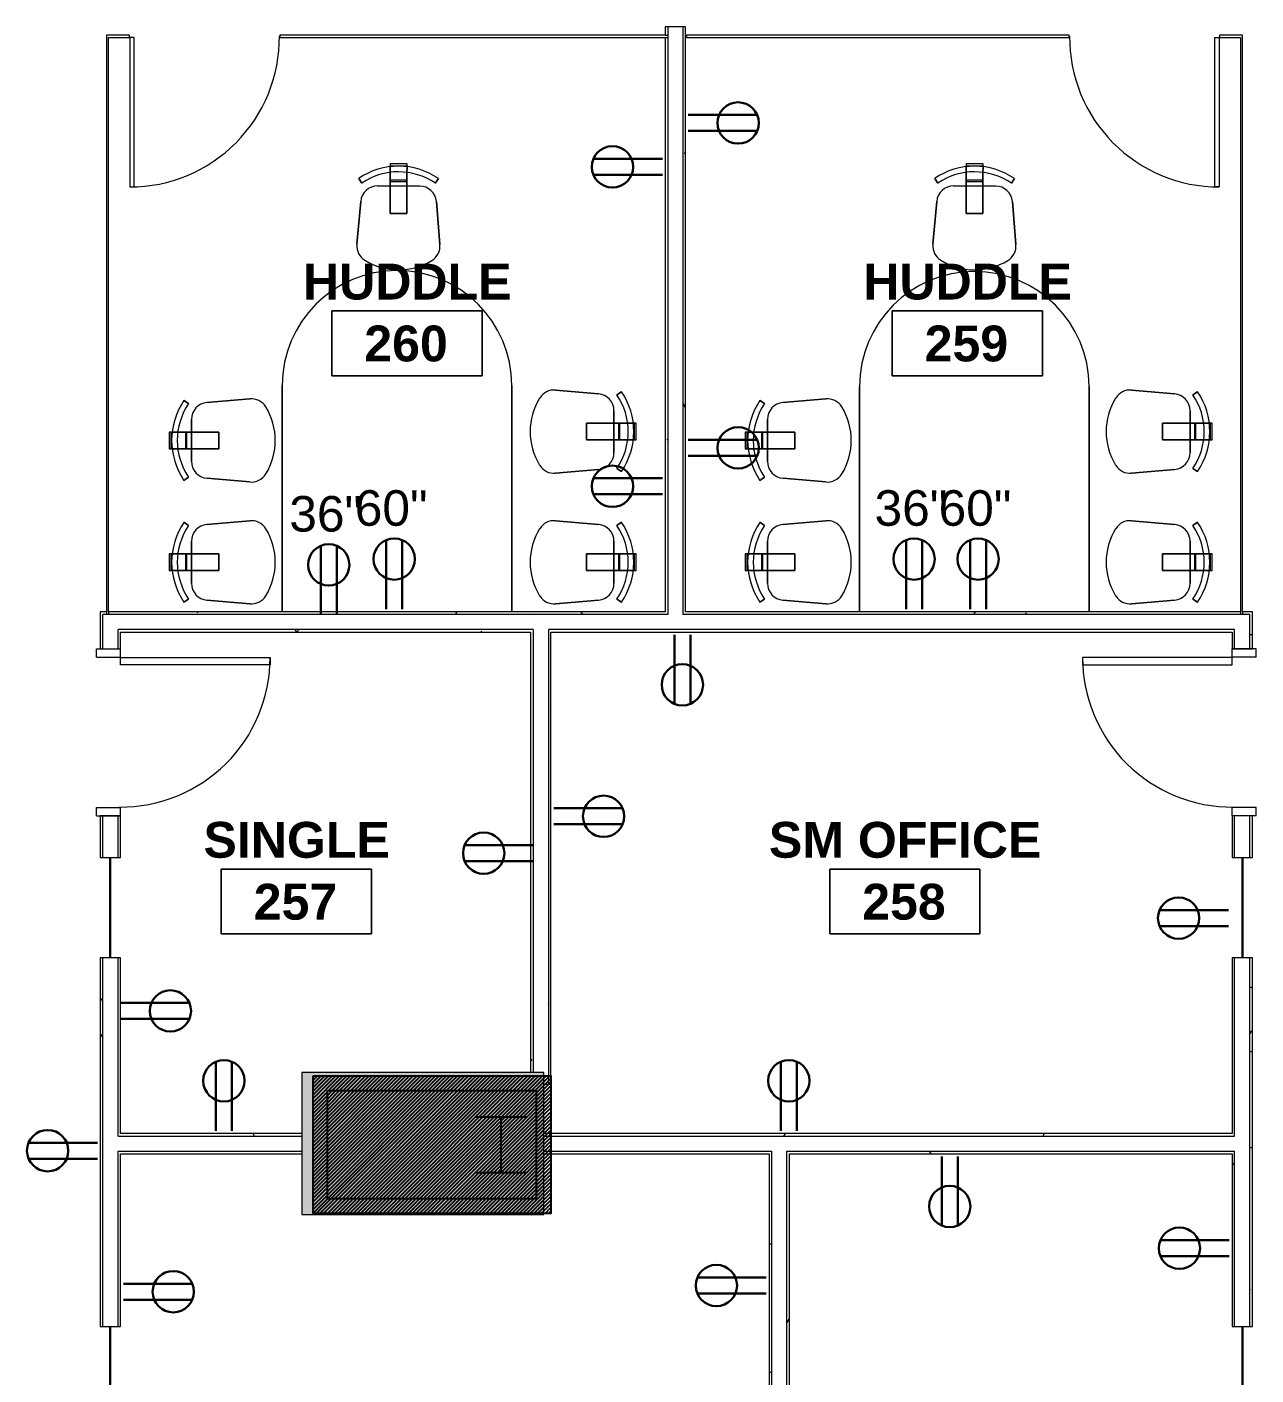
# Model space of a CAD drawing. Header units: inches. Extents: x 25273 to 28081, y 11840 to 13753.
# Drawn here: x 25750.5 to 26045, y 12932.4 to 13255.3 of the extents above; entities that cross this region are included whole.
import ezdxf
from ezdxf.xclip import XClip

# ---------------------------------------------------------------- set-up
doc = ezdxf.new("R2010")
doc.units = ezdxf.units.IN
doc.header["$MEASUREMENT"] = 0
doc.header["$XCLIPFRAME"] = 2
doc.layers.add('L1$0$SCOPE', color=7, linetype='Continuous')
for name, color, linetype, lineweight in [('X1$0$A-ANNO-NOTE', 131, 'Continuous', 30), ('X1$0$A-AREA-IDEN', 2, 'Continuous', 9), ('X1$0$A-DOOR', 31, 'Continuous', 13), ('X1$0$A-DOOR-FRAM', 31, 'Continuous', 20), ('X1$0$A-GLAZ', 151, 'Continuous', 13), ('X1$0$A-WALL', 113, 'Continuous', 13), ('X1$0$A-WALL-PATT', 111, 'Continuous', 13), ('X1$0$I-FURN', 30, 'Continuous', 9), ('X1$0$I-WALL', 2, 'Continuous', 13), ('X1$0$Plaza America_Tower 1_2nd Floor -REVIT_dwg', 8, 'Continuous', 9), ('X1$0$S-COLS', 52, 'Continuous', 13)]:
    doc.layers.add(name, color=color, linetype=linetype, lineweight=lineweight)
doc.styles.add('X1$0$Swis721 Lt BT', font='swissl.ttf', dxfattribs={"height": 8.514638})
doc.styles.add('X1$0$Swis721 Lt BT_B', font='', dxfattribs={"height": 8.583975})
doc.styles.get('X1$0$Swis721 Lt BT_B').set_extended_font_data('Swis721 Lt BT', bold=True)
pattern_1 = [(0, (0, 0), (30.72, 7.68), [1.267, -21.773, 1.267, -21.773, -122.88]), (0, (0, 0), (30.72, 7.68), [-46.08, 1.267, -44.813, 1.267, -21.773, -53.76]), (0, (0, 0), (30.72, 7.68), [-115.2, 1.267, -14.093, 1.267, -37.133]), (120, (11.52, 3.84), (-22.0110751, 22.7643004), [1.267, -21.773, 1.267, -21.773, -122.88]), (120, (11.52, 3.84), (-22.0110751, 22.7643004), [-46.08, 1.267, -44.813, 1.267, -21.773, -53.76]), (120, (11.52, 3.84), (-22.0110751, 22.7643004), [-115.2, 1.267, -14.093, 1.267, -37.133]), (240, (15.36, 19.2), (-8.7089249, -30.4443004), [1.267, -21.773, 1.267, -21.773, -122.88]), (240, (15.36, 19.2), (-8.7089249, -30.4443004), [-46.08, 1.267, -44.813, 1.267, -21.773, -53.76]), (240, (15.36, 19.2), (-8.7089249, -30.4443004), [-115.2, 1.267, -14.093, 1.267, -37.133])]

# ---------------------------------------------------------------- blocks, each defined once
blk = doc.blocks.new('L1')
at = {"layer": 'L1$0$SCOPE', "linetype": 'Continuous'}
h = blk.add_hatch(dxfattribs=at)
h.set_pattern_fill('ANSI31', color=256, scale=5, style=0)
h.set_pattern_definition([(45, (11424.988, 2490.9853), (-0.441941738, 0.441941738), [])])
h.paths.add_polyline_path([(25819.05, 13004.07), (25876.04, 13004.07), (25876.04, 12971.1), (25819.05, 12971.1)])
at = {"layer": 'L1$0$SCOPE'}
for p, q in [((25819.05, 12971.1), (25819.06, 13004.07)), ((25819.05, 13004.07), (25876.04, 13004.07)), ((25876.04, 13004.07), (25876.04, 12971.1)), ((25822.55, 12974.59), (25822.55, 13000.57)), ((25822.55, 13000.57), (25872.54, 13000.57)), ((25872.54, 13000.57), (25872.54, 12974.59)), ((25857.86, 12994.27), (25870.23, 12994.27)), ((25864.04, 12994.27), (25864.04, 12980.9)), ((25857.86, 12980.9), (25870.23, 12980.9)), ((25872.54, 12974.59), (25822.55, 12974.59)), ((25876.04, 12971.1), (25819.05, 12971.1))]:
    blk.add_line(p, q, dxfattribs=at)
at = {"layer": 'L1$0$SCOPE', "linetype": 'Continuous'}
blk.add_lwpolyline([(25819.05, 13004.07), (25876.04, 13004.07), (25876.04, 12971.1), (25819.05, 12971.1)], close=True, dxfattribs=at)
blk = doc.blocks.new('X1$0$F-Chairs1 - Side 01-V113-FIRST FLOOR POWER _ SIGNAL')
at = {"layer": 'X1$0$I-FURN'}
for p, q in [((-9.07, 9.03), (-9.96, 19.32)), ((-9.96, 19.32), (-9.07, 9.03)), ((-9.07, 9.03), (-9.96, 19.32)), ((9.96, 19.32), (9.07, 9.03)), ((9.07, 9.03), (9.96, 19.32)), ((9.96, 19.32), (9.07, 9.03)), ((-2, 11.91), (-2, 5.32)), ((2, 11.91), (-2, 11.91)), ((-2, 11.91), (2, 11.91)), ((-2, 5.32), (-2, 11.91)), ((2, 11.91), (2, 5.32)), ((2, 5.32), (2, 11.91)), ((-9.57, 3.52), (-8.8, 4.64)), ((-8.8, 4.64), (-9.57, 3.52)), ((-9.57, 3.52), (-8.8, 4.64)), ((5.02, 5.32), (-5.02, 5.32)), ((-5.02, 5.32), (5.02, 5.32)), ((5.02, 5.32), (-5.02, 5.32)), ((-2, 5.32), (-2, 3.91)), ((-2, 4.21), (-2, 5.32)), ((2, 4.21), (-2, 4.21)), ((-2, 2.09), (-2, 4.21)), ((-2, 3.91), (-2, 2.09)), ((-2, 3.91), (2, 3.91)), ((2, 5.32), (2, 4.21)), ((2, 3.91), (2, 5.32)), ((2, 4.21), (2, 2.09)), ((2, 2.09), (2, 3.91)), ((8.8, 4.64), (9.57, 3.52)), ((9.57, 3.52), (8.8, 4.64)), ((8.8, 4.64), (9.57, 3.52)), ((-2, 2.09), (-2, 0.72)), ((-2, 0.72), (-2, 2.09)), ((-2, 0.72), (-2, 0)), ((-2, 0.46), (-2, 0.72)), ((2, 0.46), (-2, 0.46)), ((-2, 0.46), (-2, 0)), ((2, 0.46), (-2, 0.46)), ((2, 2.09), (2, 0.72)), ((2, 0.72), (2, 2.09)), ((2, 0.72), (2, 0.46)), ((2, 0), (2, 0.72)), ((2, 0), (2, 0.46)), ((-2, 0), (2, 0)), ((-2, 0), (2, 0))]:
    blk.add_line(p, q, dxfattribs=at)
for centre, radius, start, end in [((-5.91, 19.67), 4.06, 121.593, 184.9697), ((-5.91, 19.67), 4.06, 121.593, 184.9697), ((-5.91, 19.67), 4.06, 121.593, 184.9697), ((0, 10.06), 15.35, 58.407, 121.593), ((0, 10.06), 15.35, 58.407, 121.593), ((0, 10.06), 15.35, 58.407, 121.593), ((5.91, 19.67), 4.06, 355.0303, 58.407), ((5.91, 19.67), 4.06, 355.0303, 58.407), ((5.91, 19.67), 4.06, 355.0303, 58.407), ((-5.02, 9.38), 4.06, 184.9697, 270), ((-5.02, 9.38), 4.06, 184.9697, 270), ((-5.02, 9.38), 4.06, 184.9697, 270), ((5.02, 9.38), 4.06, 270, 355.0303), ((5.02, 9.38), 4.06, 270, 355.0303), ((5.02, 9.38), 4.06, 270, 355.0303), ((0, 17.51), 16.94, 235.6197, 304.3803), ((0, 17.51), 16.94, 235.6197, 304.3803), ((0, 17.51), 16.94, 235.6197, 304.3803), ((0, 17.51), 15.59, 235.6197, 304.3803), ((0, 17.51), 15.59, 235.6197, 304.3803), ((0, 17.51), 15.59, 235.6197, 304.3803)]:
    blk.add_arc(centre, radius, start, end, dxfattribs=at)
blk = doc.blocks.new('X1$0$F-Chairs1 - Side 01-4785227-FIRST FLOOR POWER _ SIGNAL')
at = {"layer": 'X1$0$I-FURN'}
for p, q in [((2, 0), (-2, 0)), ((-2, 0), (-2, -0.46)), ((2, 0), (-2, 0)), ((-2, 0), (-2, -0.72)), ((2, -0.46), (2, 0)), ((2, -0.72), (2, 0)), ((-2, -0.46), (2, -0.46)), ((-2, -0.46), (2, -0.46)), ((-2, -0.72), (-2, -0.46)), ((-2, -0.72), (-2, -2.09)), ((-2, -2.09), (-2, -0.72)), ((-2, -2.09), (-2, -3.91)), ((-2, -4.21), (-2, -2.09)), ((2, -0.46), (2, -0.72)), ((2, -0.72), (2, -2.09)), ((2, -2.09), (2, -0.72)), ((2, -2.09), (2, -4.21)), ((2, -3.91), (2, -2.09)), ((-9.57, -3.52), (-8.8, -4.64)), ((-9.57, -3.52), (-8.8, -4.64)), ((-8.8, -4.64), (-9.57, -3.52)), ((5.02, -5.32), (-5.02, -5.32)), ((5.02, -5.32), (-5.02, -5.32)), ((-5.02, -5.32), (5.02, -5.32)), ((-2, -3.91), (-2, -5.32)), ((2, -3.91), (-2, -3.91)), ((-2, -4.21), (2, -4.21)), ((-2, -5.32), (-2, -4.21)), ((-2, -5.32), (-2, -11.91)), ((-2, -11.91), (-2, -5.32)), ((2, -5.32), (2, -3.91)), ((2, -4.21), (2, -5.32)), ((2, -5.32), (2, -11.91)), ((2, -11.91), (2, -5.32)), ((8.8, -4.64), (9.57, -3.52)), ((8.8, -4.64), (9.57, -3.52)), ((9.57, -3.52), (8.8, -4.64)), ((-9.07, -9.03), (-9.96, -19.32)), ((-9.07, -9.03), (-9.96, -19.32)), ((-9.96, -19.32), (-9.07, -9.03)), ((9.96, -19.32), (9.07, -9.03)), ((9.96, -19.32), (9.07, -9.03)), ((9.07, -9.03), (9.96, -19.32)), ((2, -11.91), (-2, -11.91)), ((-2, -11.91), (2, -11.91))]:
    blk.add_line(p, q, dxfattribs=at)
for centre, radius, start, end in [((0, -17.51), 16.94, 55.6197, 124.3803), ((0, -17.51), 16.94, 55.6197, 124.3803), ((0, -17.51), 16.94, 55.6197, 124.3803), ((0, -17.51), 15.59, 55.6197, 124.3803), ((0, -17.51), 15.59, 55.6197, 124.3803), ((0, -17.51), 15.59, 55.6197, 124.3803), ((-5.02, -9.38), 4.06, 90, 175.0303), ((-5.02, -9.38), 4.06, 90, 175.0303), ((-5.02, -9.38), 4.06, 90, 175.0303), ((5.02, -9.38), 4.06, 4.9697, 90), ((5.02, -9.38), 4.06, 4.9697, 90), ((5.02, -9.38), 4.06, 4.9697, 90), ((-5.91, -19.67), 4.06, 175.0303, 238.407), ((-5.91, -19.67), 4.06, 175.0303, 238.407), ((-5.91, -19.67), 4.06, 175.0303, 238.407), ((5.91, -19.67), 4.06, 301.593, 4.9697), ((5.91, -19.67), 4.06, 301.593, 4.9697), ((5.91, -19.67), 4.06, 301.593, 4.9697), ((0, -10.06), 15.35, 238.407, 301.593), ((0, -10.06), 15.35, 238.407, 301.593), ((0, -10.06), 15.35, 238.407, 301.593)]:
    blk.add_arc(centre, radius, start, end, dxfattribs=at)
blk = doc.blocks.new('X1$0$huddle room tables3 - huddle room tables-4794962-FIRST FLOOR POWER _ SIGNAL')
at = {"layer": 'X1$0$I-FURN'}
for p, q in [((25858.9, 14022.42), (25858.9, 13968.45)), ((25858.9, 13968.45), (25858.9, 14022.42)), ((25913.9, 13968.45), (25913.9, 14022.42)), ((25913.9, 14022.42), (25913.9, 13968.45))]:
    blk.add_line(p, q, dxfattribs=at)
blk.add_arc((25886.4, 13968.45), 27.5, 180, 0, dxfattribs=at)
blk.add_arc((25886.4, 13968.45), 27.5, 180, 0, dxfattribs=at)
blk = doc.blocks.new('X1$0$huddle room tables4 - huddle room tables-4795274-FIRST FLOOR POWER _ SIGNAL')
at = {"layer": 'X1$0$I-FURN'}
for p, q in [((25720.9, 14022.64), (25720.9, 13968.45)), ((25720.9, 13968.45), (25720.9, 14022.64)), ((25775.9, 13968.45), (25775.9, 14022.64)), ((25775.9, 14022.64), (25775.9, 13968.45))]:
    blk.add_line(p, q, dxfattribs=at)
blk.add_arc((25748.4, 13968.45), 27.5, 180, 0, dxfattribs=at)
blk.add_arc((25748.4, 13968.45), 27.5, 180, 0, dxfattribs=at)
blk = doc.blocks.new('X1$0$Frameless opening with glazing - 24_ x 96_-4900874-FIRST FLOOR POWER _ SIGNAL')
at = {"layer": 'X1$0$A-GLAZ', "lineweight": 30}
blk.add_line((-13.5, 0.0625), (10.5, 0.0625), dxfattribs=at)
blk = doc.blocks.new('X1$0$Single Glass Door - 36_ x 96_-4888983-FIRST FLOOR POWER _ SIGNAL')
at = {"layer": 'X1$0$A-DOOR', "lineweight": 20}
for p, q in [((16.90625, 36.0625), (16.90625, 0.25)), ((17.90625, 36.0625), (16.90625, 36.0625)), ((17.90625, 0.25), (17.90625, 36.0625)), ((16.90625, 0.25), (17.90625, 0.25))]:
    blk.add_line(p, q, dxfattribs=at)
at = {"layer": 'X1$0$A-DOOR', "lineweight": 9}
blk.add_arc((17.90625, 0.25), 35.8125, 90, 180.5, dxfattribs=at)
blk = doc.blocks.new('X1$0$Single Glass Door - 36_ x 96_-4890787-FIRST FLOOR POWER _ SIGNAL')
at = {"layer": 'X1$0$A-DOOR', "lineweight": 20}
for p, q in [((16.90625, -0.25), (17.90625, -0.25)), ((16.90625, -36.0625), (16.90625, -0.25)), ((17.90625, -0.25), (17.90625, -36.0625)), ((17.90625, -36.0625), (16.90625, -36.0625))]:
    blk.add_line(p, q, dxfattribs=at)
at = {"layer": 'X1$0$A-DOOR', "lineweight": 9}
blk.add_arc((17.90625, -0.25), 35.8125, 179.5, 270, dxfattribs=at)
blk = doc.blocks.new('X1$0$Single Flush - OTJ_SOLIDFLUSH_ALUM-4900816-FIRST FLOOR POWER _ SIGNAL')
at = {"layer": 'X1$0$A-DOOR', "lineweight": 20}
for p, q in [((16.15625, 38.25), (16.15625, 2.4375)), ((17.90625, 38.25), (16.15625, 38.25)), ((17.90625, 2.4375), (17.90625, 38.25)), ((16.15625, 2.4375), (17.90625, 2.4375))]:
    blk.add_line(p, q, dxfattribs=at)
at = {"layer": 'X1$0$A-DOOR', "lineweight": 9}
blk.add_arc((17.90625, 2.4375), 35.8125, 90, 180.5, dxfattribs=at)
at = {"layer": 'X1$0$A-DOOR-FRAM'}
for p, q in [((-20, -3.3125), (-20, 2.4375)), ((-20, 2.4375), (-18, 2.4375)), ((-18, -3.3125), (-18, 2.4375)), ((18.000004, -3.3125), (18.000004, 2.4375)), ((18.000004, 2.4375), (20.000004, 2.4375)), ((20.000004, -3.3125), (20.000004, 2.4375)), ((-20, -3.3125), (-18, -3.3125)), ((18.000004, -3.3125), (20.000004, -3.3125))]:
    blk.add_line(p, q, dxfattribs=at)
blk = doc.blocks.new('X1$0$Single Flush - OTJ_SOLIDFLUSH_ALUM-4900275-FIRST FLOOR POWER _ SIGNAL')
at = {"layer": 'X1$0$A-DOOR', "lineweight": 20}
for p, q in [((16.15625, -2.4375), (17.90625, -2.4375)), ((16.15625, -38.25), (16.15625, -2.4375)), ((17.90625, -2.4375), (17.90625, -38.25)), ((17.90625, -38.25), (16.15625, -38.25))]:
    blk.add_line(p, q, dxfattribs=at)
at = {"layer": 'X1$0$A-DOOR', "lineweight": 9}
blk.add_arc((17.90625, -2.4375), 35.8125, 179.5, 270, dxfattribs=at)
at = {"layer": 'X1$0$A-DOOR-FRAM'}
for p, q in [((-20, 3.3125), (-20, -2.4375)), ((-20, 3.3125), (-18, 3.3125)), ((-18, 3.3125), (-18, -2.4375)), ((18.000004, 3.3125), (18.000004, -2.4375)), ((18.000004, 3.3125), (20.000004, 3.3125)), ((20.000004, 3.3125), (20.000004, -2.4375)), ((-20, -2.4375), (-18, -2.4375)), ((18.000004, -2.4375), (20.000004, -2.4375))]:
    blk.add_line(p, q, dxfattribs=at)
blk = doc.blocks.new('X1$0$Concrete-Rectangular-Column - 58_ X 34_-5105982-FIRST FLOOR POWER _ SIGNAL')
at = {"layer": 'X1$0$S-COLS', "lineweight": 9}
blk.add_hatch(color=7, dxfattribs=at).paths.add_polyline_path([(-17, -29), (17, -29), (17, 29), (-17, 29)], flags=0)
at = {"layer": 'X1$0$S-COLS', "color": 8, "lineweight": 20}
for p, q in [((17, 29), (-17, 29)), ((-17, 29), (-17, -29)), ((17, -29), (17, 29)), ((-17, -29), (17, -29))]:
    blk.add_line(p, q, dxfattribs=at)
blk = doc.blocks.new('X1$0$Room Tag - Room Name and Number-3379422-FIRST FLOOR POWER _ SIGNAL')
at = {"layer": 'X1$0$A-AREA-IDEN'}
for p, q in [((-0.1881, -0.1636), (-0.1881, -0.0018)), ((-0.1881, -0.0018), (0.1869, -0.0018)), ((0.1869, -0.0018), (-0.1881, -0.0018)), ((-0.1881, -0.0018), (-0.1881, -0.1636)), ((0.1869, -0.0018), (0.1869, -0.1636)), ((0.1869, -0.1636), (0.1869, -0.0018)), ((0.1869, -0.1636), (-0.1881, -0.1636)), ((-0.1881, -0.1636), (0.1869, -0.1636))]:
    blk.add_line(p, q, dxfattribs=at)
blk = doc.blocks.new('X1')
at = {"layer": 'X1$0$A-WALL-PATT', "lineweight": 9}
h = blk.add_hatch(dxfattribs=at)
h.set_pattern_fill('FP1_1', color=256, style=0, pattern_type=2)
h.set_pattern_definition(pattern_1)
h.paths.add_polyline_path([(25903.4, 13115.24), (25904.02, 13115.24), (25904.02, 13252.79), (25903.4, 13252.79), (25903.4, 13118.01)], flags=0)
h.paths.add_polyline_path([(25904.02, 13253.29), (25904.02, 13255.29), (25903.4, 13255.29), (25903.4, 13253.29)], flags=0)
h = blk.add_hatch(dxfattribs=at)
h.set_pattern_fill('FP1_1', color=256, style=0, pattern_type=2)
h.set_pattern_definition(pattern_1)
h.paths.add_polyline_path([(25908.27, 13115.24), (25908.27, 13255.29), (25907.65, 13255.29), (25907.65, 13115.24)], flags=0)
h = blk.add_hatch(dxfattribs=at)
h.set_pattern_fill('FP1_1', color=256, style=0, pattern_type=2)
h.set_pattern_definition(pattern_1)
h.paths.add_polyline_path([(26025.44, 13114.61), (26041.22, 13114.61), (26041.22, 13115.24), (25907.65, 13115.24), (25907.65, 13114.61), (26018.66, 13114.61)], flags=0)
h.paths.add_polyline_path([(25769.57, 13114.61), (25769.57, 13115.24), (25768.07, 13115.24), (25768.07, 13114.61), (25768.7, 13114.61)], flags=0)
h.paths.add_polyline_path([(25770.07, 13114.61), (25904.02, 13114.61), (25904.02, 13115.24), (25770.07, 13115.24)], flags=0)
h.paths.add_polyline_path([(26041.72, 13114.61), (26043.47, 13114.61), (26043.47, 13115.24), (26041.72, 13115.24)], flags=0)
h = blk.add_hatch(dxfattribs=at)
h.set_pattern_fill('FP1_1', color=256, style=0, pattern_type=2)
h.set_pattern_definition(pattern_1)
h.paths.add_polyline_path([(26043.47, 12539.75), (26044.1, 12539.84), (26044.1, 12657.51), (26043.47, 12657.51), (26043.47, 12539.78)], flags=0)
h.paths.add_polyline_path([(26043.47, 12681.51), (26044.1, 12681.51), (26044.1, 12691.51), (26043.47, 12691.51)], flags=0)
h.paths.add_polyline_path([(26043.47, 12731.51), (26044.1, 12731.51), (26044.1, 12783.18), (26043.47, 12783.18), (26043.47, 12738.13)], flags=0)
h.paths.add_polyline_path([(26044.1, 12807.18), (26044.1, 12817.18), (26043.47, 12817.18), (26043.47, 12807.18)], flags=0)
h.paths.add_polyline_path([(26044.1, 12857.18), (26044.1, 12870.05), (26043.47, 12870.05), (26043.47, 12857.18)], flags=0)
h.paths.add_polyline_path([(26044.1, 12910.05), (26044.1, 12920.05), (26043.47, 12920.05), (26043.47, 12910.05)], flags=0)
h.paths.add_polyline_path([(26043.47, 12944.05), (26044.1, 12944.05), (26044.1, 13032.36), (26043.47, 13032.36), (26043.47, 12986.03)], flags=0)
h.paths.add_polyline_path([(26044.1, 13056.36), (26044.1, 13066.36), (26043.47, 13066.36), (26043.47, 13056.36)], flags=0)
h.paths.add_polyline_path([(26043.47, 13106.36), (26044.1, 13106.36), (26044.1, 13115.24), (26043.47, 13115.24), (26043.47, 13110.36)], flags=0)
h = blk.add_hatch(dxfattribs=at)
h.set_pattern_fill('FP1_1', color=256, style=0, pattern_type=2)
h.set_pattern_definition(pattern_1)
h.paths.add_polyline_path([(25768.3, 12512.49), (25768.7, 12512.49), (25768.7, 12555.69), (25768.07, 12555.69), (25768.07, 12512.49)], flags=0)
h.paths.add_polyline_path([(25768.07, 12579.69), (25768.7, 12579.69), (25768.7, 12589.69), (25768.07, 12589.69)], flags=0)
h.paths.add_polyline_path([(25768.07, 12629.69), (25768.7, 12629.69), (25768.7, 12693.51), (25768.07, 12693.51), (25768.07, 12641.48)], flags=0)
h.paths.add_polyline_path([(25768.7, 12733.51), (25768.7, 12783.18), (25768.07, 12783.18), (25768.07, 12733.51)], flags=0)
h.paths.add_polyline_path([(25768.07, 12807.18), (25768.7, 12807.18), (25768.7, 12817.18), (25768.07, 12817.18)], flags=0)
h.paths.add_polyline_path([(25768.07, 12857.18), (25768.7, 12857.18), (25768.7, 12870.05), (25768.07, 12870.05), (25768.07, 12861.18)], flags=0)
h.paths.add_polyline_path([(25768.07, 12910.05), (25768.7, 12910.05), (25768.7, 12920.05), (25768.07, 12920.05), (25768.07, 12915.96)], flags=0)
h.paths.add_polyline_path([(25768.07, 12944.05), (25768.7, 12944.05), (25768.7, 13032.36), (25768.07, 13032.36), (25768.07, 12986.03)], flags=0)
h.paths.add_polyline_path([(25768.7, 13056.36), (25768.7, 13066.36), (25768.07, 13066.36), (25768.07, 13056.36)], flags=0)
h.paths.add_polyline_path([(25768.07, 13106.36), (25768.7, 13106.36), (25768.7, 13114.61), (25768.07, 13114.6), (25768.07, 13110.36)], flags=0)
h = blk.add_hatch(dxfattribs=at)
h.set_pattern_fill('FP1_1', color=256, style=0, pattern_type=2)
h.set_pattern_definition(pattern_1)
h.paths.add_polyline_path([(25907.65, 13110.36), (26039.22, 13110.36), (26039.22, 13110.99), (25875.42, 13110.99), (25875.42, 13110.36), (25904.02, 13110.36)], flags=0)
h.paths.add_polyline_path([(25871.79, 13110.36), (25871.79, 13110.99), (25772.32, 13110.99), (25772.32, 13110.36), (25871.17, 13110.36)], flags=0)
h = blk.add_hatch(dxfattribs=at)
h.set_pattern_fill('FP1_1', color=256, style=0, pattern_type=2)
h.set_pattern_definition(pattern_1)
h.paths.add_polyline_path([(25772.95, 12516.74), (25772.95, 12555.69), (25772.32, 12555.69), (25772.32, 12516.74)], flags=0)
h.paths.add_polyline_path([(25772.95, 12579.69), (25772.95, 12589.69), (25772.32, 12589.69), (25772.32, 12579.69)], flags=0)
h.paths.add_polyline_path([(25772.32, 12629.69), (25772.95, 12629.69), (25772.95, 12637.86), (25772.32, 12637.86), (25772.32, 12637.23)], flags=0)
h.paths.add_polyline_path([(25772.32, 12641.48), (25772.95, 12641.48), (25772.95, 12693.51), (25772.32, 12693.51), (25772.32, 12676.75)], flags=0)
h.paths.add_polyline_path([(25772.32, 12733.51), (25772.95, 12733.51), (25772.95, 12738.13), (25772.32, 12738.13), (25772.32, 12737.51)], flags=0)
h.paths.add_polyline_path([(25772.32, 12741.76), (25772.95, 12741.76), (25772.95, 12783.18), (25772.32, 12783.18), (25772.32, 12742.38)], flags=0)
h.paths.add_polyline_path([(25772.95, 12807.18), (25772.95, 12817.18), (25772.32, 12817.18), (25772.32, 12807.18)], flags=0)
h.paths.add_polyline_path([(25772.32, 12857.18), (25772.95, 12857.18), (25772.95, 12861.8), (25772.32, 12861.8), (25772.32, 12861.18)], flags=0)
h.paths.add_polyline_path([(25772.32, 12865.43), (25772.95, 12865.43), (25772.95, 12870.05), (25772.32, 12870.05), (25772.32, 12866.05)], flags=0)
h.paths.add_polyline_path([(25772.32, 12910.05), (25772.95, 12910.05), (25772.95, 12920.05), (25772.32, 12920.05), (25772.32, 12915.96)], flags=0)
h.paths.add_polyline_path([(25772.95, 12944.05), (25772.95, 12986.03), (25772.32, 12986.03), (25772.32, 12944.05)], flags=0)
h.paths.add_polyline_path([(25772.63, 12989.66), (25772.95, 12989.66), (25772.95, 13032.36), (25772.32, 13032.36), (25772.32, 12989.66)], flags=0)
h.paths.add_polyline_path([(25772.32, 13056.36), (25772.95, 13056.36), (25772.95, 13066.36), (25772.32, 13066.36)], flags=0)
h.paths.add_polyline_path([(25772.32, 13106.36), (25772.95, 13106.36), (25772.95, 13110.36), (25772.32, 13110.36)], flags=0)
h = blk.add_hatch(dxfattribs=at)
h.set_pattern_fill('FP1_1', color=256, style=0, pattern_type=2)
h.set_pattern_definition(pattern_1)
h.paths.add_polyline_path([(25871.79, 13004.86), (25871.79, 13110.36), (25871.17, 13110.36), (25871.17, 13004.86)], flags=0)
h = blk.add_hatch(dxfattribs=at)
h.set_pattern_fill('FP1_1', color=256, style=0, pattern_type=2)
h.set_pattern_definition(pattern_1)
h.paths.add_polyline_path([(25876.04, 13002.07), (25876.04, 13110.36), (25875.42, 13110.36), (25875.42, 13002.07)], flags=0)
h = blk.add_hatch(dxfattribs=at)
h.set_pattern_fill('FP1_1', color=256, style=0, pattern_type=2)
h.set_pattern_definition(pattern_1)
h.paths.add_polyline_path([(26039.22, 12543.44), (26039.85, 12543.53), (26039.85, 12657.51), (26039.22, 12657.51), (26039.22, 12543.53)], flags=0)
h.paths.add_polyline_path([(26039.22, 12681.51), (26039.85, 12681.51), (26039.85, 12691.51), (26039.22, 12691.51)], flags=0)
h.paths.add_polyline_path([(26039.22, 12731.51), (26039.85, 12731.51), (26039.85, 12738.13), (26039.22, 12738.13), (26039.22, 12737.51)], flags=0)
h.paths.add_polyline_path([(26039.85, 12741.76), (26039.85, 12783.18), (26039.22, 12783.18), (26039.22, 12741.76)], flags=0)
h.paths.add_polyline_path([(26039.85, 12807.18), (26039.85, 12817.18), (26039.22, 12817.18), (26039.22, 12807.18)], flags=0)
h.paths.add_polyline_path([(26039.85, 12857.18), (26039.85, 12861.8), (26039.22, 12861.8), (26039.22, 12857.18)], flags=0)
h.paths.add_polyline_path([(26039.85, 12865.43), (26039.85, 12870.05), (26039.22, 12870.05), (26039.22, 12865.43)], flags=0)
h.paths.add_polyline_path([(26039.22, 12910.05), (26039.85, 12910.05), (26039.85, 12920.05), (26039.22, 12920.05), (26039.22, 12915.96)], flags=0)
h.paths.add_polyline_path([(26039.85, 12944.05), (26039.85, 12986.03), (26039.22, 12986.03), (26039.22, 12944.05)], flags=0)
h.paths.add_polyline_path([(26039.22, 12989.66), (26039.85, 12989.66), (26039.85, 13032.36), (26039.22, 13032.36), (26039.22, 12990.28)], flags=0)
h.paths.add_polyline_path([(26039.22, 13056.36), (26039.85, 13056.36), (26039.85, 13066.36), (26039.22, 13066.36)], flags=0)
h.paths.add_polyline_path([(26039.85, 13106.36), (26039.85, 13110.99), (26039.22, 13110.99), (26039.22, 13106.36)], flags=0)
h = blk.add_hatch(dxfattribs=at)
h.set_pattern_fill('FP1_1', color=256, style=0, pattern_type=2)
h.set_pattern_definition(pattern_1)
h.paths.add_polyline_path([(25799.29, 12989.66), (25816.35, 12989.66), (25816.35, 12990.28), (25772.95, 12990.28), (25772.95, 12989.66)], flags=0)
h = blk.add_hatch(dxfattribs=at)
h.set_pattern_fill('FP1_1', color=256, style=0, pattern_type=2)
h.set_pattern_definition(pattern_1)
h.paths.add_polyline_path([(25875.42, 12989.66), (26039.22, 12989.66), (26039.22, 12990.28), (25874.35, 12990.28), (25874.35, 12989.66)], flags=0)
h = blk.add_hatch(dxfattribs=at)
h.set_pattern_fill('FP1_1', color=256, style=0, pattern_type=2)
h.set_pattern_definition(pattern_1)
h.paths.add_polyline_path([(25799.29, 12985.41), (25816.35, 12985.41), (25816.35, 12986.03), (25772.95, 12986.03), (25772.95, 12985.41)], flags=0)
h = blk.add_hatch(dxfattribs=at)
h.set_pattern_fill('FP1_1', color=256, style=0, pattern_type=2)
h.set_pattern_definition(pattern_1)
h.paths.add_polyline_path([(25932.54, 12985.41), (26039.22, 12985.41), (26039.22, 12986.03), (25932.54, 12986.03), (25932.54, 12985.8)], flags=0)
h.paths.add_polyline_path([(25928.92, 12985.41), (25928.92, 12986.03), (25874.35, 12986.03), (25874.35, 12985.41), (25928.29, 12985.41)], flags=0)
h = blk.add_hatch(dxfattribs=at)
h.set_pattern_fill('FP1_1', color=256, style=0, pattern_type=2)
h.set_pattern_definition(pattern_1)
h.paths.add_polyline_path([(25928.92, 12742.38), (25928.92, 12861.18), (25928.29, 12861.18), (25928.29, 12742.38)], flags=0)
h.paths.add_polyline_path([(25928.29, 12866.05), (25928.92, 12866.05), (25928.92, 12985.41), (25928.29, 12985.41), (25928.29, 12915.96)], flags=0)
h = blk.add_hatch(dxfattribs=at)
h.set_pattern_fill('FP1_1', color=256, style=0, pattern_type=2)
h.set_pattern_definition(pattern_1)
h.paths.add_polyline_path([(25933.17, 12742.38), (25933.17, 12861.18), (25932.54, 12861.18), (25932.54, 12742.38)], flags=0)
h.paths.add_polyline_path([(25933.17, 12866.05), (25933.17, 12985.41), (25932.54, 12985.41), (25932.54, 12866.05)], flags=0)
at = {"layer": 'X1$0$A-ANNO-NOTE'}
for p, q in [((25908.93, 13234.22), (25925.45, 13234.22)), ((25908.93, 13230.38), (25925.45, 13230.38)), ((25902.74, 13223.7), (25886.22, 13223.7)), ((25902.74, 13219.87), (25886.22, 13219.87)), ((25908.93, 13156.41), (25925.45, 13156.41)), ((25908.93, 13152.58), (25925.45, 13152.58)), ((25902.74, 13147.2), (25886.22, 13147.2)), ((25902.74, 13143.37), (25886.22, 13143.37)), ((25836.59, 13115.89), (25836.59, 13132.41)), ((25840.42, 13115.89), (25840.42, 13132.41)), ((25961.12, 13115.89), (25961.12, 13132.41)), ((25964.95, 13115.89), (25964.95, 13132.41)), ((25976.46, 13115.89), (25976.46, 13132.41)), ((25980.29, 13115.89), (25980.29, 13132.41)), ((25820.9, 13114.5), (25820.9, 13131.03)), ((25824.73, 13114.5), (25824.73, 13131.03)), ((25905.61, 13109.71), (25905.61, 13093.18)), ((25909.45, 13109.71), (25909.45, 13093.18)), ((25876.7, 13068.15), (25893.22, 13068.15)), ((25876.7, 13064.32), (25893.22, 13064.32)), ((25871.89, 13059.33), (25855.36, 13059.33)), ((25871.89, 13055.49), (25855.36, 13055.49)), ((26038.38, 13043.76), (26021.85, 13043.76)), ((26038.38, 13039.93), (26021.85, 13039.93)), ((25772.91, 13021.53), (25789.44, 13021.53)), ((25772.91, 13017.7), (25789.44, 13017.7)), ((25795.77, 12990.94), (25795.77, 13007.46)), ((25799.61, 12990.94), (25799.61, 13007.46)), ((25931.12, 12990.94), (25931.12, 13007.46)), ((25934.95, 12990.94), (25934.95, 13007.46)), ((25767.42, 12988.07), (25750.89, 12988.07)), ((25767.42, 12984.24), (25750.89, 12984.24)), ((25969.66, 12984.76), (25969.66, 12968.23)), ((25973.49, 12984.76), (25973.49, 12968.23)), ((26038.57, 12964.71), (26022.04, 12964.71)), ((26038.57, 12960.88), (26022.04, 12960.88)), ((25773.6, 12954.3), (25790.13, 12954.3)), ((25927.64, 12955.78), (25911.11, 12955.78)), ((25927.64, 12951.95), (25911.11, 12951.95)), ((25773.6, 12950.46), (25790.13, 12950.46))]:
    blk.add_line(p, q, dxfattribs=at)
for centre in [(25920.89, 13232.3), (25890.78, 13221.79), (25920.89, 13154.49), (25890.78, 13145.28), (25822.81, 13126.46), (25838.5, 13127.85), (25963.04, 13127.85), (25978.37, 13127.85), (25907.53, 13097.74), (25888.66, 13066.24), (25859.93, 13057.41), (26026.42, 13041.85), (25784.87, 13019.62), (25797.69, 13002.9), (25933.04, 13002.9), (25755.46, 12986.15), (25971.58, 12972.79), (26026.61, 12962.79), (25785.56, 12952.38), (25915.68, 12953.86)]:
    blk.add_circle(centre, 4.95, dxfattribs=at)
at = {"layer": 'X1$0$A-WALL'}
for p, q in [((25904.02, 13255.29), (25904.02, 13114.61)), ((25907.65, 13255.29), (25907.65, 13114.61)), ((25903.4, 13253.29), (25904.02, 13253.29)), ((25903.4, 13252.79), (25904.02, 13252.79)), ((25769.57, 13115.24), (25769.57, 13114.61)), ((25770.07, 13115.24), (25770.07, 13114.61)), ((26041.22, 13115.24), (26041.22, 13114.61)), ((26041.72, 13115.24), (26041.72, 13114.61)), ((25904.02, 13114.61), (25768.7, 13114.61)), ((25768.7, 13106.36), (25768.7, 13114.61)), ((26043.47, 13114.61), (25907.65, 13114.61)), ((26043.47, 13106.36), (26043.47, 13114.61)), ((25871.79, 13110.99), (25772.32, 13110.99)), ((25772.32, 13106.36), (25772.32, 13110.99)), ((25871.79, 13110.99), (25871.79, 13004.86)), ((26039.85, 13110.99), (25875.42, 13110.99)), ((25875.42, 13110.99), (25875.42, 13002.07)), ((26039.85, 13106.36), (26039.85, 13110.99)), ((25768.7, 13056.36), (25768.7, 13066.36)), ((25772.32, 13056.36), (25772.32, 13066.36)), ((26039.85, 13056.36), (26039.85, 13066.36)), ((26043.47, 13056.36), (26043.47, 13066.36)), ((25768.7, 12944.05), (25768.7, 13032.36)), ((25772.32, 12989.66), (25772.32, 13032.36)), ((26039.85, 12989.66), (26039.85, 13032.36)), ((26043.47, 12944.05), (26043.47, 13032.36)), ((25772.32, 12989.66), (25816.35, 12989.66)), ((25874.35, 12989.66), (26039.85, 12989.66)), ((25772.32, 12944.05), (25772.32, 12986.03)), ((25772.32, 12986.03), (25816.35, 12986.03)), ((25874.35, 12986.03), (25928.92, 12986.03)), ((25928.92, 12986.03), (25928.92, 12865.43)), ((25932.54, 12865.43), (25932.54, 12986.03)), ((25932.54, 12986.03), (26039.85, 12986.03)), ((26039.85, 12944.05), (26039.85, 12986.03))]:
    blk.add_line(p, q, dxfattribs=at)
at = {"layer": 'X1$0$I-WALL'}
for p, q in [((25908.27, 13255.29), (25903.4, 13255.29)), ((25903.4, 13255.29), (25903.4, 13253.29)), ((25908.27, 13115.24), (25908.27, 13255.29)), ((25769.57, 13253.29), (25769.57, 13115.24)), ((25775.07, 13253.29), (25769.57, 13253.29)), ((25770.07, 13115.24), (25770.07, 13252.79)), ((25770.07, 13252.79), (25775.07, 13252.79)), ((25775.07, 13252.79), (25775.07, 13253.29)), ((25903.4, 13253.29), (25811.07, 13253.29)), ((25811.07, 13253.29), (25811.07, 13252.79)), ((25811.07, 13252.79), (25903.4, 13252.79)), ((25903.4, 13252.79), (25903.4, 13115.24)), ((26000.22, 13253.29), (25908.52, 13253.29)), ((25908.52, 13253.29), (25908.52, 13252.79)), ((25908.52, 13252.79), (26000.22, 13252.79)), ((26000.22, 13252.79), (26000.22, 13253.29)), ((26041.72, 13253.29), (26036.22, 13253.29)), ((26036.22, 13253.29), (26036.22, 13252.79)), ((26036.22, 13252.79), (26041.22, 13252.79)), ((26041.22, 13252.79), (26041.22, 13115.24)), ((26041.72, 13115.24), (26041.72, 13253.29)), ((25769.57, 13115.24), (25768.07, 13115.24)), ((25768.07, 13115.24), (25768.07, 13106.36)), ((25903.4, 13115.24), (25770.07, 13115.24)), ((26041.22, 13115.24), (25908.27, 13115.24)), ((26044.1, 13115.24), (26041.72, 13115.24)), ((26044.1, 13106.36), (26044.1, 13115.24)), ((25772.95, 13110.36), (25871.17, 13110.36)), ((25772.95, 13106.36), (25772.95, 13110.36)), ((25871.17, 13110.36), (25871.17, 13004.86)), ((25876.04, 13110.36), (26039.22, 13110.36)), ((25876.04, 13002.07), (25876.04, 13110.36)), ((26039.22, 13110.36), (26039.22, 13106.36)), ((25768.07, 13106.36), (25772.95, 13106.36)), ((26039.22, 13106.36), (26044.1, 13106.36)), ((25768.07, 13066.36), (25768.07, 13056.36)), ((25772.95, 13066.36), (25768.07, 13066.36)), ((25772.95, 13056.36), (25772.95, 13066.36)), ((26039.22, 13066.36), (26039.22, 13056.36)), ((26044.1, 13066.36), (26039.22, 13066.36)), ((26044.1, 13056.36), (26044.1, 13066.36)), ((25768.07, 13056.36), (25772.95, 13056.36)), ((26039.22, 13056.36), (26044.1, 13056.36)), ((25768.07, 13032.36), (25768.07, 12944.05)), ((25772.95, 13032.36), (25768.07, 13032.36)), ((25772.95, 12990.28), (25772.95, 13032.36)), ((26039.22, 13032.36), (26039.22, 12990.28)), ((26044.1, 13032.36), (26039.22, 13032.36)), ((26044.1, 12944.05), (26044.1, 13032.36)), ((25874.35, 13002.07), (25876.04, 13002.07)), ((25816.35, 12990.28), (25772.95, 12990.28)), ((26039.22, 12990.28), (25874.35, 12990.28)), ((25772.95, 12944.05), (25772.95, 12985.41)), ((25772.95, 12985.41), (25816.35, 12985.41)), ((25874.35, 12985.41), (25928.29, 12985.41)), ((25928.29, 12985.41), (25928.29, 12866.05)), ((25933.17, 12866.05), (25933.17, 12985.41)), ((25933.17, 12985.41), (26039.22, 12985.41)), ((26039.22, 12985.41), (26039.22, 12944.05)), ((25768.07, 12944.05), (25772.95, 12944.05)), ((26039.22, 12944.05), (26044.1, 12944.05))]:
    blk.add_line(p, q, dxfattribs=at)
at = {"layer": 'X1$0$A-AREA-IDEN', "xscale": 95.99999999999994, "yscale": 95.99999999999994, "zscale": 95.99999999999994}
for p in [(25841.61, 13187.46), (25975.85, 13187.46), (25815.11, 13053.76), (25960.89, 13053.76)]:
    blk.add_blockref('X1$0$Room Tag - Room Name and Number-3379422-FIRST FLOOR POWER _ SIGNAL', p, dxfattribs=at)
at = {"layer": 'X1$0$A-DOOR'}
for name, p, rotation in [('X1$0$Single Glass Door - 36_ x 96_-4888983-FIRST FLOOR POWER _ SIGNAL', (25793.07, 13253.04), 180), ('X1$0$Single Flush - OTJ_SOLIDFLUSH_ALUM-4900275-FIRST FLOOR POWER _ SIGNAL', (25770.51, 13086.36), 90), ('X1$0$Single Flush - OTJ_SOLIDFLUSH_ALUM-4900816-FIRST FLOOR POWER _ SIGNAL', (26041.66, 13086.36), 90)]:
    blk.add_blockref(name, p, dxfattribs=dict(at, rotation=rotation))
blk.add_blockref('X1$0$Single Glass Door - 36_ x 96_-4890787-FIRST FLOOR POWER _ SIGNAL', (26018.22, 13253.04), dxfattribs=at)
at = {"layer": 'X1$0$A-GLAZ'}
for p, rotation in [((25770.51, 13045.86), 90), ((26041.66, 13042.86), 270), ((25770.51, 12933.55), 90), ((26041.66, 12930.55), 270)]:
    blk.add_blockref('X1$0$Frameless opening with glazing - 24_ x 96_-4900874-FIRST FLOOR POWER _ SIGNAL', p, dxfattribs=dict(at, rotation=rotation))
at = {"layer": 'X1$0$I-FURN'}
for name, p, rotation in [('X1$0$F-Chairs1 - Side 01-4785227-FIRST FLOOR POWER _ SIGNAL', (25839.56, 13222.52), 359.815026991827), ('X1$0$F-Chairs1 - Side 01-4785227-FIRST FLOOR POWER _ SIGNAL', (25977.56, 13222.52), 359.815026991827), ('X1$0$huddle room tables4 - huddle room tables-4795274-FIRST FLOOR POWER _ SIGNAL', (51587.57, 27137.88), 180), ('X1$0$huddle room tables3 - huddle room tables-4794962-FIRST FLOOR POWER _ SIGNAL', (51863.87, 27137.65), 180), ('X1$0$F-Chairs1 - Side 01-V113-FIRST FLOOR POWER _ SIGNAL', (25896.47, 13158.37), 89.99999999999962), ('X1$0$F-Chairs1 - Side 01-V113-FIRST FLOOR POWER _ SIGNAL', (26034.47, 13158.37), 89.99999999999962), ('X1$0$F-Chairs1 - Side 01-4785227-FIRST FLOOR POWER _ SIGNAL', (25784.59, 13156.27), 90.00000000000007), ('X1$0$F-Chairs1 - Side 01-4785227-FIRST FLOOR POWER _ SIGNAL', (25922.59, 13156.27), 90.00000000000007), ('X1$0$F-Chairs1 - Side 01-4785227-FIRST FLOOR POWER _ SIGNAL', (25784.59, 13127.08), 90.00000000000007), ('X1$0$F-Chairs1 - Side 01-V113-FIRST FLOOR POWER _ SIGNAL', (25896.47, 13127.08), 89.99999999999962), ('X1$0$F-Chairs1 - Side 01-4785227-FIRST FLOOR POWER _ SIGNAL', (25922.59, 13127.08), 90.00000000000007), ('X1$0$F-Chairs1 - Side 01-V113-FIRST FLOOR POWER _ SIGNAL', (26034.47, 13127.08), 89.99999999999962)]:
    blk.add_blockref(name, p, dxfattribs=dict(at, rotation=rotation))
at = {"layer": 'X1$0$Plaza America_Tower 1_2nd Floor -REVIT_dwg'}
ref = blk.add_blockref('L1', (0, 0), dxfattribs=at)
XClip(ref).set_block_clipping_path([(25272.8646056985, 11839.529198946), (28080.6732038753, 13753.216736761)])
at = {"layer": 'X1$0$S-COLS', "lineweight": 9, "rotation": 89.99999999999999}
blk.add_blockref('X1$0$Concrete-Rectangular-Column - 58_ X 34_-5105982-FIRST FLOOR POWER _ SIGNAL', (25845.35, 12987.86), dxfattribs=at)
at = {"layer": 'X1$0$A-ANNO-NOTE', "lineweight": 9, "char_height": 8.515, "width": 18.9, "attachment_point": 2, "line_spacing_factor": 1.00667, "style": 'X1$0$Swis721 Lt BT'}
for s, insert in [('60"', (25837.77, 13144.34)), ('36"', (25962.3, 13144.34)), ('60"', (25977.64, 13144.34)), ('36"', (25822.08, 13142.95))]:
    blk.add_mtext(s, dxfattribs=dict(at, insert=insert))
at = {"layer": 'X1$0$A-AREA-IDEN', "char_height": 8.584, "attachment_point": 2, "line_spacing_factor": 0.998538, "style": 'X1$0$Swis721 Lt BT_B'}
for s, insert, width in [('HUDDLE', (25841.62, 13198.6), 56.592), ('HUDDLE', (25975.86, 13198.6), 56.592), ('260', (25841.33, 13183.78), 23.004), ('259', (25975.58, 13183.78), 23.004), ('SINGLE', (25815.12, 13064.9), 49.464), ('SM OFFICE', (25960.9, 13064.9), 73.872), ('257', (25814.84, 13050.07), 23.004), ('258', (25960.62, 13050.07), 23.004)]:
    blk.add_mtext(s, dxfattribs=dict(at, insert=insert, width=width))

msp = doc.modelspace()

# ---------------------------------------------------------------- block references
at = {"lineweight": 5}
msp.add_blockref('X1', (0, 0), dxfattribs=at)

doc.saveas('drawing.dxf')
